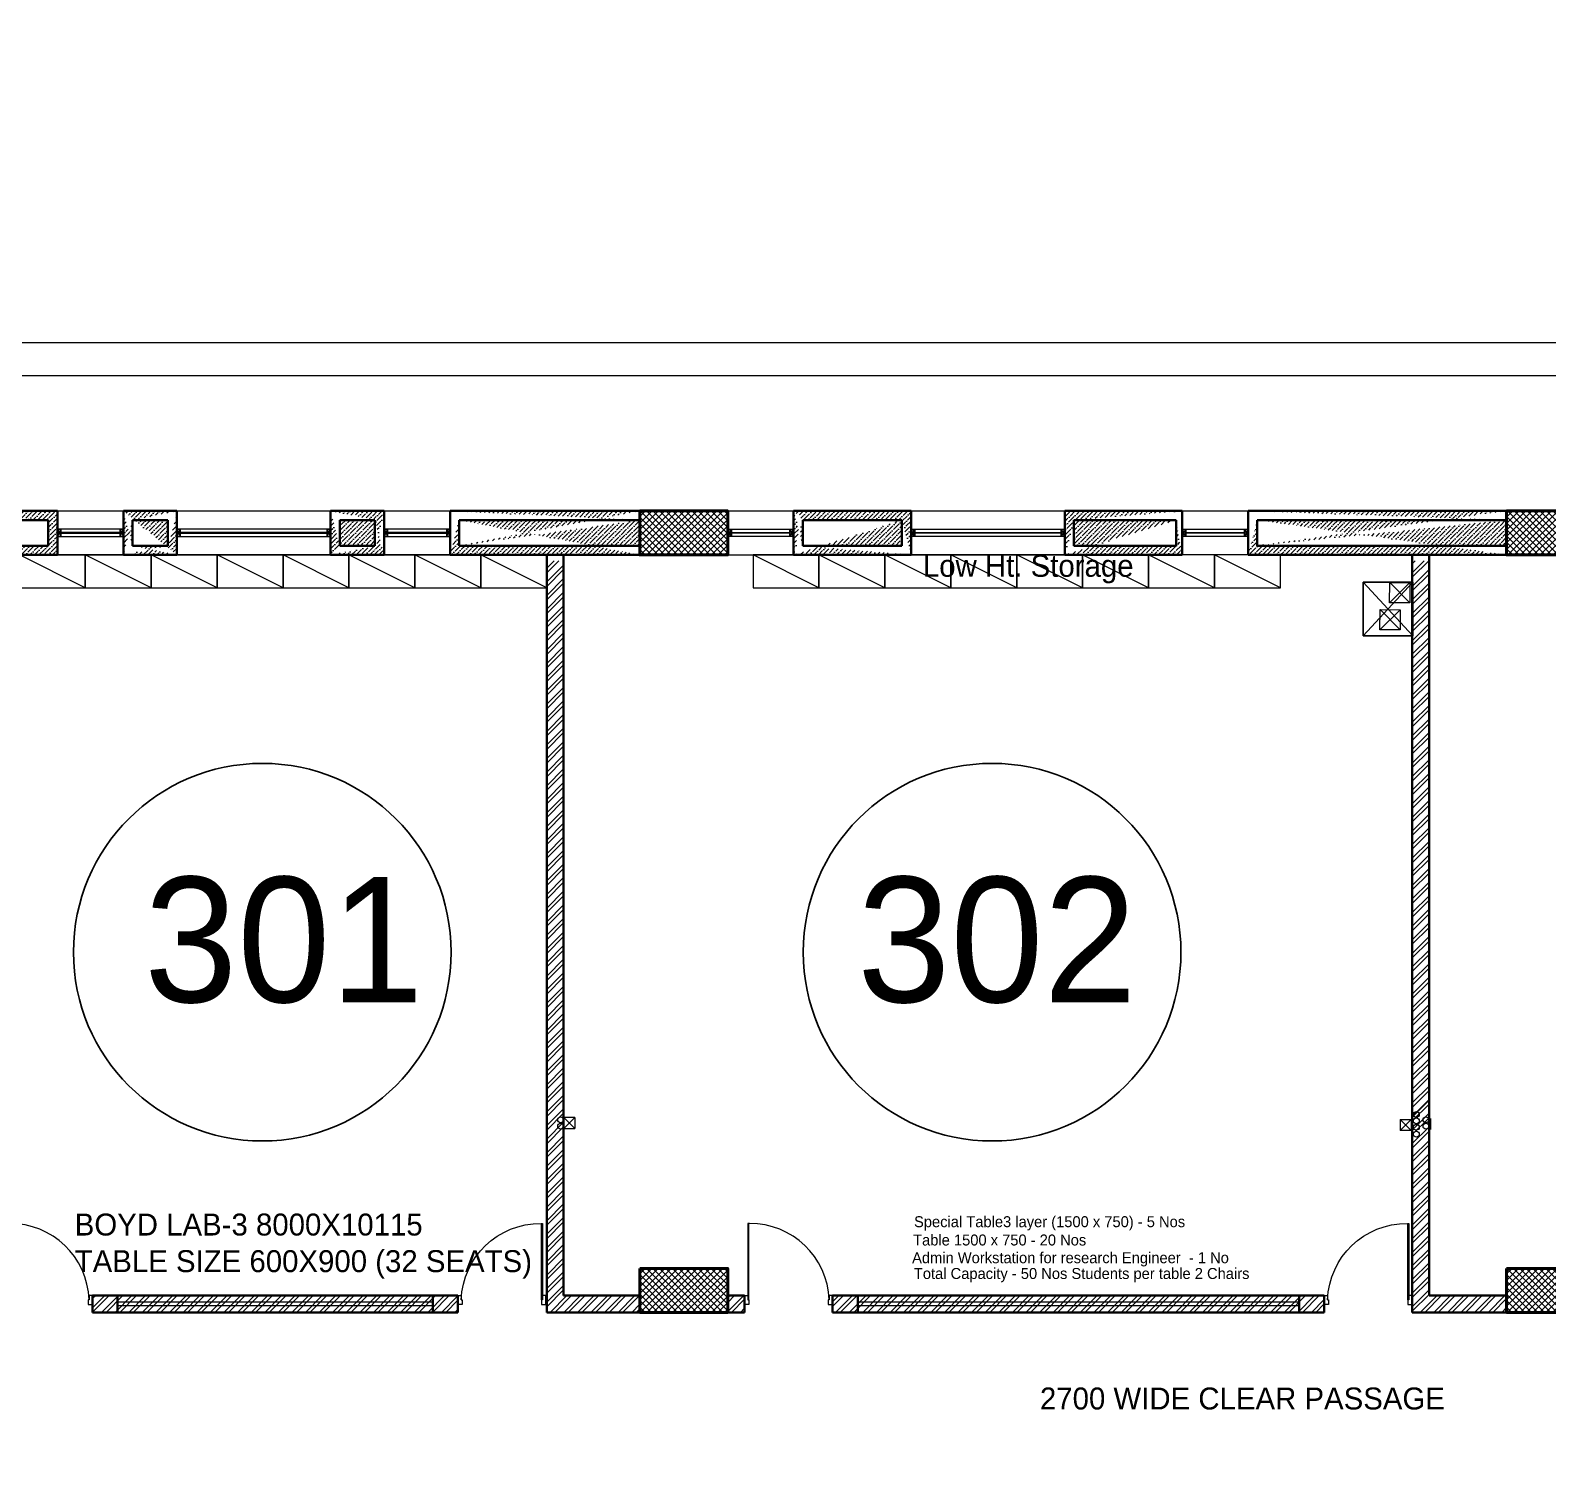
# Model space of a CAD drawing. Header units: millimetres. Extents: x 8275 to 147087, y -297470 to -191881.
# Drawn here: x 97615 to 118333, y -277664 to -257857 of the extents above; entities that cross this region are included whole.
import ezdxf

# ---------------------------------------------------------------- set-up
doc = ezdxf.new("R2010")
doc.units = ezdxf.units.MM
doc.header["$LTSCALE"] = 250
doc.header["$MEASUREMENT"] = 0
for name, color, linetype, lineweight in [('25MM COND', 5, 'Continuous', 18), ('col', 6, 'Continuous', 40), ('door', 35, 'Continuous', 13), ('ele', 51, 'Continuous', 18), ('furniture', 5, 'Continuous', 15), ('hatch', 9, 'Continuous', 0), ('text', 7, 'Continuous', 9), ('wall', 1, 'Continuous', 30), ('win', 4, 'Continuous', 20)]:
    doc.layers.add(name, color=color, linetype=linetype, lineweight=lineweight)
doc.layers.add('DATA', color=6, linetype='Continuous')
doc.layers.add('FUR', color=140, linetype='Continuous')
doc.styles.get("Standard").update_dxf_attribs({"font": 'GOTHIC.TTF', "height": 100})
pattern_1 = [(45, (-6686.724433918018, -319015.2778811397), (-92.80776503073436, 92.80776503073437), []), (45, (-6624.852590668015, -319015.2778811397), (-92.80776503073436, 92.80776503073437), [])]
pattern_2 = [(45, (-6686.724433918018, -319015.2778811397), (23.20194125768359, 85.07378461150648), [109.375, -21.875, 0, -21.875])]

# ---------------------------------------------------------------- blocks, each defined once
blk = doc.blocks.new('A$C75BC0A19')
at = {"layer": 'hatch'}
h = blk.add_hatch(dxfattribs=at)
h.set_pattern_fill('ANSI37', color=256, scale=500)
h.set_pattern_definition([(45, (-0.0003798436373472214, -0.05359116391628049), (-44.19417382415921, 44.19417382415922), []), (135, (-0.0003798436373472214, -0.05359116391628049), (-44.19417382415922, -44.19417382415921), [])])
h.paths.add_polyline_path([(-32609.1500739227, 30961.17207247243), (-31409.15007392364, 30961.1720724722), (-31409.15007392457, 30361.22360375887), (-32609.1500739255, 30361.22360375957)])
h = blk.add_hatch(dxfattribs=at)
h.set_pattern_fill('ANSI37', color=256, scale=500)
h.set_pattern_definition([(45, (0.0001438618637621403, 2.012257399881491), (-44.19417382415921, 44.19417382415922), []), (135, (0.0001438618637621403, 2.012257399881491), (-44.19417382415922, -44.19417382415921), [])])
h.paths.add_polyline_path([(-20772.79408981232, 30961.17207347383), (-19572.79408981325, 30961.17207347359), (-19572.79408981418, 30361.22360476027), (-20772.79408981511, 30361.22360476097)])
h = blk.add_hatch(dxfattribs=at)
h.set_pattern_fill('ANSI37', color=256, scale=500, angle=-90.00000000000001)
h.set_pattern_definition([(315, (31774.1951388116, 3863143.339404203), (44.19417382415923, 44.19417382415921), []), (44.99999999999999, (31774.1951388116, 3863143.339404203), (-44.19417382415921, 44.19417382415923), [])])
h.paths.add_polyline_path([(-32609.10489341337, 20616.27177985827), (-32609.10489341337, 20016.27177985827), (-31409.10489341337, 20016.27177985827), (-31409.10489341337, 20616.27177985827)])
h = blk.add_hatch(dxfattribs=at)
h.set_pattern_fill('ANSI37', color=256, scale=500, angle=-90.00000000000001)
h.set_pattern_definition([(315, (43610.56482530152, 3863143.291576223), (44.19417382415923, 44.19417382415921), []), (44.99999999999999, (43610.56482530152, 3863143.291576223), (-44.19417382415921, 44.19417382415923), [])])
h.paths.add_polyline_path([(-20772.73520692345, 20616.2239518791), (-20772.73520692345, 20016.2239518791), (-19572.73520692345, 20016.2239518791), (-19572.73520692345, 20616.2239518791)])
at = {"layer": 'col'}
for points, elevation in [([(-32609.1500739227, 30961.17207247243), (-31409.15007392364, 30961.1720724722), (-31409.15007392457, 30361.22360375887), (-32609.1500739255, 30361.22360375957)], 16013.17751590992), ([(-20772.79408981232, 30961.17207347383), (-19572.79408981325, 30961.17207347359), (-19572.79408981418, 30361.22360476027), (-20772.79408981511, 30361.22360476097)], 16013.17751590992), ([(-32609.10489341337, 20616.27177985827), (-32609.10489341337, 20016.27177985827), (-31409.10489341337, 20016.27177985827), (-31409.10489341337, 20616.27177985827)], -27265.21559390504), ([(-20772.73520692345, 20616.2239518791), (-20772.73520692345, 20016.2239518791), (-19572.73520692345, 20016.2239518791), (-19572.73520692345, 20616.2239518791)], 16013.17751590992)]:
    blk.add_lwpolyline(points, close=True, dxfattribs=dict(at, elevation=elevation))
blk = doc.blocks.new('D1-1000')
for p, q in [((-950.7042253683321, 1.164153e-10), (-1000.000000011641, 1.164153e-10)), ((-1000.000000011641, 1.164153e-10), (-1000.000000012107, -102.0000000030268)), ((-950.7042253678663, -52.70422535983379), (-950.7042253683321, 1.164153e-10)), ((-49.2957746433094, 0), (0, 0)), ((-49.29577464377508, -52.7042253599502), (-49.2957746433094, 0)), ((0, 0), (4.656613e-10, -102.0000000031432)), ((-1000.000000011176, -102.0000000030268), (-962.5352112823165, -102.0000000030268)), ((-962.5352112823165, -52.70422535983379), (-950.7042253678663, -52.70422535983379)), ((-962.5352112823165, -102.0000000030268), (-962.5352112823165, -52.70422535983379)), ((-50.59670324577019, -52.7042253599502), (-50.59670324577019, -923.204246989684)), ((-37.46478872932494, -52.7042253599502), (-49.29577464377508, -52.7042253599502)), ((-37.46478872885929, -923.204246989684), (-37.46478872885929, -52.7042253599502)), ((-37.46478872932494, -102.0000000031432), (-37.46478872932494, -52.7042253599502)), ((-4.656613e-10, -102.0000000031432), (-37.46478872932494, -102.0000000031432)), ((-54.97400808287784, -923.204246989684), (-37.46478872885929, -923.204246989684))]:
    blk.add_line(p, q)
blk.add_ellipse((-39.72230880195275, 2.195898896548897), major_axis=(646.3662074578173, 674.7231903816781), ratio=0.9774352853459952, start_param=2.382767455577225, end_param=3.900417879911388)
blk = doc.blocks.new('storage')
at = {"layer": 'furniture', "linetype": 'ByBlock', "ltscale": 100}
blk.add_line((0, 450), (900, 0), dxfattribs=at)
blk.add_lwpolyline([(0, 0), (900, 0), (900, 450), (0, 450)], close=True, dxfattribs=at)
blk = doc.blocks.new('DATA RACK')
for p, q in [((-0.0038596820086241, 364.5060573427181), (-679.6404370907693, 364.5009588973771)), ((-679.6404370907693, 364.5009588973771), (0.0038596820086241, -364.5060573426017)), ((-679.6404370907693, 364.5009588973771), (-679.632717726752, -364.5111557879426)), ((-0.0038596820086241, 364.5060573427181), (-679.632717726752, -364.5111557879426)), ((0.0038596820086241, -364.5060573426017), (-0.0038596820086241, 364.5060573427181)), ((-679.632717726752, -364.5111557879426), (0.0038596820086241, -364.5060573426017))]:
    blk.add_line(p, q)
blk = doc.blocks.new('2J 275')
at = {"layer": '25MM COND', "color": 104, "ltscale": 100}
for p, q in [((-143.2529049862642, -131.4956471256737), (-131.4956471256446, 143.2529049862933)), ((143.2529049862642, 131.4956471256446), (-143.2529049862642, -131.4956471256737)), ((-131.4956471256446, 143.2529049862933), (143.2529049862642, 131.4956471256446)), ((-131.4956471256446, 143.2529049862933), (131.4956471256446, -143.2529049862933)), ((143.2529049862642, 131.4956471256446), (131.4956471256446, -143.2529049862933)), ((131.4956471256446, -143.2529049862933), (-143.2529049862642, -131.4956471256737))]:
    blk.add_line(p, q, dxfattribs=at)

msp = doc.modelspace()

# ---------------------------------------------------------------- hatches: boundary and pattern name
at = {"layer": 'hatch'}
h = msp.add_hatch(dxfattribs=at)
h.set_pattern_fill('ANSI36', color=256, scale=350, style=0)
h.set_pattern_definition(pattern_2)
h.paths.add_polyline_path([(96885.04750303272, -264895.9838383121), (96885.05124646146, -265020.2665958094), (97985.38783733454, -265020.9682014635), (97985.3813183317, -264421.00586929), (96885.03598608775, -264421.0252715679), (96885.03975100629, -264546.0215064224), (97860.38131833356, -264546.00586929), (97860.38783733454, -264895.9682014644)])
h = msp.add_hatch(dxfattribs=at)
h.set_pattern_fill('ANSI36', color=256, scale=350, style=0)
h.set_pattern_definition(pattern_2)
edge = h.paths.add_edge_path()
edge.add_line((99490.43073690962, -264545.7123385227), (99490.43073690962, -264896.8605157407))
edge.add_line((99615.43073690962, -264420.6377684092), (99615.43026793608, -265020.6487241738))
edge.add_line((99010.452399889, -264895.6921662368), (99010.45277909655, -264545.7436975312))
edge.add_line((98885.44801735273, -265020.6921664976), (98885.45277909655, -264420.7436975312))
edge.add_line((99010.44755144976, -264895.6921665536), (99490.42550926283, -264895.6608075451))
edge.add_line((98885.44801735319, -265020.6921664976), (99615.42597516626, -265020.6487244293))
edge.add_line((99010.45277909655, -264545.7436975312), (99490.43073690962, -264545.7123385227))
edge.add_line((98885.45277909655, -264420.7436975312), (99615.43073690962, -264420.7002554628))
h = msp.add_hatch(dxfattribs=at)
h.set_pattern_fill('ANSI36', color=256, scale=350, style=0)
h.set_pattern_definition(pattern_2)
edge = h.paths.add_edge_path()
edge.add_line((101840.4307369096, -264545.5588029934), (101840.4303577021, -264895.507271699))
edge.add_line((101715.4307369096, -264420.5752813556), (101715.4307369096, -265020.5237500613))
edge.add_line((101840.4303577021, -264895.507271699), (102320.4083155151, -264895.4880222049))
edge.add_line((101715.4307369096, -265020.5237500613), (102445.4083155151, -265020.488022204))
edge.add_line((101840.4307369096, -264545.5588029934), (102320.4086947227, -264545.5274439849))
edge.add_line((101715.4307369096, -264420.5752813556), (102445.4086947227, -264420.5318392873))
edge.add_line((102320.4086947227, -264975.5018857323), (102320.4086947227, -264545.5395534993))
edge.add_line((102445.4039325197, -265020.4803082538), (102445.4086947208, -264420.5395534992))
h = msp.add_hatch(dxfattribs=at)
h.set_pattern_fill('ANSI36', color=256, scale=350, style=0)
h.set_pattern_definition(pattern_2)
edge = h.paths.add_edge_path()
edge.add_line((105936.9197198115, -264895.2967547252), (105936.9200990209, -265020.2982946468))
edge.add_line((105936.9200990209, -264420.3498259412), (105936.9200990191, -264545.3482860196))
edge.add_line((103470.5262386445, -264895.2705676066), (103470.526617852, -264545.3220989009))
edge.add_line((103345.526617852, -265020.2844311338), (103345.526617852, -264420.3220989007))
edge.add_line((103470.526617852, -264895.2645576843), (105936.9197198115, -264895.2967547253))
edge.add_line((103345.5266178516, -265020.2705676064), (105936.9200990209, -265020.2982946468))
edge.add_line((103470.526617852, -264545.322098901), (105936.9200990191, -264545.3482860196))
edge.add_line((103345.5266178539, -264420.3007992361), (105936.9200990209, -264420.3498259412))
h = msp.add_hatch(dxfattribs=at)
h.set_pattern_fill('ANSI36', color=256, scale=350, style=0)
h.set_pattern_definition(pattern_2)
edge = h.paths.add_edge_path()
edge.add_line((109515.5214142697, -264895.280878822), (109515.5213477653, -264545.2279472832))
edge.add_line((109640.5213477653, -265020.2841491502), (109640.5213477653, -264420.2312176115))
edge.add_line((109515.5214142697, -264895.280878822), (108162.2602422694, -264895.2797538476))
edge.add_line((109640.5213477663, -265020.2841491501), (108037.2602422694, -265020.28414915))
edge.add_line((109515.5213477653, -264545.2279472833), (108162.2602422694, -264545.2268223089))
edge.add_line((109640.5213477653, -264420.2312176114), (108037.2602422694, -264420.2312176113))
edge.add_line((108162.2602422694, -264895.2918633622), (108162.2602422694, -264545.2389318235))
edge.add_line((108037.2602422694, -265020.2918633613), (108037.2602422731, -264420.2389318235))
h = msp.add_hatch(dxfattribs=at)
h.set_pattern_fill('ANSI36', color=256, scale=350, style=0)
h.set_pattern_definition(pattern_2)
edge = h.paths.add_edge_path()
edge.add_line((111865.521414422, -264895.2829882706), (111865.5213477653, -264545.2300567318))
edge.add_line((111740.5213477658, -265020.2841491503), (111740.5213477653, -264420.2312176116))
edge.add_line((113258.7825199184, -264895.2841491505), (113258.7824532613, -264545.2312176117))
edge.add_line((113343.7824532613, -265020.2841491505), (113343.7824532613, -264420.2312176118))
edge.add_line((113258.7825199184, -264895.2841491505), (111865.521414422, -264895.2829882706))
edge.add_line((113343.7824532613, -265020.2841491505), (111740.5213477663, -265020.2841491504))
edge.add_line((113258.7824532613, -264545.2312176117), (111865.5213477653, -264545.2300567318))
edge.add_line((113343.7824532613, -264420.2312176117), (111740.5213477653, -264420.2312176116))
h = msp.add_hatch(dxfattribs=at)
h.set_pattern_fill('ANSI36', color=256, scale=350, style=0)
h.set_pattern_definition(pattern_2)
edge = h.paths.add_edge_path()
edge.add_line((117773.2938384283, -264895.3229021284), (117773.2897855146, -265100.320154383))
edge.add_line((117773.2897855164, -264420.3498259393), (117773.289785516, -264545.2699703844))
edge.add_line((114368.8520882512, -264895.1504282589), (114368.852088253, -264545.0974967204))
edge.add_line((114243.855935351, -265020.1504284434), (114243.852088253, -264420.0974967204))
edge.add_line((114368.8561411644, -264895.1504284642), (117773.2938384279, -264895.3229021284))
edge.add_line((114243.8520882549, -265020.1504282585), (117773.2897855146, -265020.320154383))
edge.add_line((114368.8520882512, -264545.0974967202), (117773.2897855164, -264545.2699703844))
edge.add_line((114243.8520882512, -264420.0974967202), (117773.2897855164, -264420.3498259393))
h = msp.add_hatch(dxfattribs=at)
h.set_pattern_fill('ANSI32', color=256, scale=350, style=0)
h.set_pattern_definition(pattern_1)
h.paths.add_polyline_path([(105936.9649003255, -275365.2501185482), (105936.9649003255, -275135.2979465275), (104895.3645775742, -275135.2979465275), (104895.5232055453, -265100.2994847399), (104665.5232055555, -265100.2971045681), (104665.36457755, -275135.2979465275), (104665.366637669, -275135.3015822488), (104665.3588815699, -275365.3051731614), (106161.9699463504, -275365.2997913657), (106161.9699463504, -275365.2501185482)])
h = msp.add_hatch(dxfattribs=at)
h.set_pattern_fill('ANSI32', color=256, scale=350, style=0)
h.set_pattern_definition(pattern_1)
h.paths.add_polyline_path([(117773.3345868154, -275365.2979465274), (117773.3345868159, -275135.2979465266), (116713.6621805704, -275135.2979465266), (116713.6621805718, -265100.298294654), (116483.6621805704, -265100.298294654), (116483.6621805686, -275135.2979465266), (116483.6660585557, -275135.2979465266), (116483.6583025823, -275365.2979465266)])
h = msp.add_hatch(dxfattribs=at)
h.set_pattern_fill('ANSI32', color=256, scale=350, style=0)
h.set_pattern_definition(pattern_1)
h.paths.add_polyline_path([(103454.5175713906, -275135.3014107539), (98465.44288205495, -275135.2979465284), (98465.45063835708, -275365.3075746408), (103454.5098152542, -275365.3062151928)])
h = msp.add_hatch(dxfattribs=at)
h.set_pattern_fill('ANSI32', color=256, scale=350, style=0)
h.set_pattern_definition(pattern_1)
h.paths.add_polyline_path([(107366.9649003237, -275135.3033607424), (107136.9649003255, -275135.3033607424), (107136.9649003255, -275365.3033607424), (107366.972656297, -275365.3033607424)])
h = msp.add_hatch(dxfattribs=at)
h.set_pattern_fill('ANSI32', color=256, scale=350, style=0)
h.set_pattern_definition(pattern_1)
h.paths.add_polyline_path([(108566.9649003255, -275135.297982962), (108566.9649003255, -275365.2979465247), (115144.6878543193, -275365.2979465256), (115283.6582626263, -275365.3529741064), (115283.6588231027, -275296.0648381334), (115283.6596017182, -275199.8093935155), (115283.6601235466, -275135.2990706669)])

# ---------------------------------------------------------------- linework, layer by layer
at = {"layer": '25MM COND', "color": 1}
for p, q in [((105049.6135540889, -272703.0855779297, -11300.63784765286), (104899.6135540889, -272703.0855779297, -11300.63784765286)), ((104899.6135540889, -272703.0855779297, -11300.63784765286), (105049.6135540889, -272853.0855779297, -11300.63784765286)), ((105049.6135540889, -272703.0855779297, -11300.63784765286), (104899.6135540889, -272853.0855779297, -11300.63784765286)), ((105049.6135540889, -272703.0855779297, -11300.63784765286), (105049.6135540889, -272853.0855779297, -11300.63784765286)), ((116319.8019896606, -272732.3955440066, -11300.6378476528), (116469.8019896606, -272732.3955440066, -11300.6378476528)), ((116319.8019896606, -272732.3955440066, -11300.6378476528), (116319.8019896606, -272882.3955440066, -11300.6378476528)), ((116469.8019896606, -272732.3955440066, -11300.6378476528), (116319.8019896606, -272882.3955440066, -11300.6378476528)), ((116319.8019896606, -272732.3955440066, -11300.6378476528), (116469.8019896606, -272882.3955440066, -11300.6378476528)), ((116319.8019896606, -272757.3955440066, -11300.6378476528), (116319.8019896606, -272857.3955440066, -11300.6378476528)), ((116469.8019896606, -272732.3955440066, -11300.6378476528), (116469.8019896606, -272882.3955440066, -11300.6378476528)), ((116734.8332871451, -272716.5625277024, -11300.63784765286), (116734.8332871451, -272866.5625277024, -11300.63784765286)), ((104899.6135540889, -272853.0855779297, -11300.63784765286), (105049.6135540889, -272853.0855779297, -11300.63784765286)), ((116469.8019896606, -272882.3955440066, -11300.6378476528), (116319.8019896606, -272882.3955440066, -11300.6378476528))]:
    msp.add_line(p, q, dxfattribs=at)
at = {"layer": '25MM COND'}
for p, q in [((105049.6135540889, -272728.0855779297, -11300.63784765286), (105049.6135540889, -272828.0855779297, -11300.63784765286)), ((104895.3645775742, -272853.0855779297, -11300.63784765286), (104895.3645775742, -275135.2979465275, -11300.6378476528))]:
    msp.add_line(p, q, dxfattribs=at)
at = {"layer": '25MM COND', "color": 6}
for centre in [(116540.3347997832, -272663.421111971, -11300.6378476528), (104856.4536504624, -272735.7712766835, -11300.6378476528), (116540.3347997832, -272750.7700822575, -11300.6378476528), (116672.3414938584, -272736.1059497529, -11300.6378476528)]:
    msp.add_circle(centre, 40, dxfattribs=at)
at = {"layer": '25MM COND', "color": 104}
for centre in [(104856.4536504624, -272823.1194165462, -11300.6378476528), (116540.3347997832, -272838.1182221202, -11300.6378476528), (116672.3414938584, -272823.4540896156, -11300.6378476528), (116540.3347997832, -272932.746688476, -11300.6378476528)]:
    msp.add_circle(centre, 40, dxfattribs=at)
at = {"layer": 'ele'}
for p, q in [((97985.3813183317, -264421.00586929, -11300.6378476528), (98885.49686347041, -264421.0697682305, -11300.6378476528)), ((99615.43073690962, -264420.7002554628, -11300.6378476528), (101715.4307369096, -264420.5752813556, -11300.6378476528)), ((102445.4086947208, -264420.343398581, -11300.6378476528), (103345.526617852, -264420.3220989007, -11300.6378476528)), ((107136.9200990191, -264420.2983120354, -11300.6378476528), (108037.2602422694, -264420.2312176113, -11300.6378476528)), ((109640.5213477653, -264420.2312176117, -11300.6378476528), (111740.5213477653, -264420.2312176117, -11300.6378476528)), ((113343.7824532613, -264420.2312176117, -11300.6378476528), (114243.8520882539, -264420.1858907979, -11300.6378476528)), ((97985.38131833356, -265020.9682015221, -11300.6378476528), (98885.452399889, -265020.6921662368, -11300.6378476528)), ((99615.43035770208, -265020.6487241685, -11300.6378476528), (101715.4303576229, -265020.6500515089, -11300.6378476528)), ((102445.4083155151, -265020.488022204, -11300.6378476528), (103345.526238644, -265020.2515943101, -11300.6378476528)), ((107136.9197198143, -265020.2982946475, -11300.6378476528), (108037.2602422694, -265020.2982946531, -11300.6378476528)), ((109640.5213477663, -265020.2841491501, -11300.6378476528), (111740.5213477658, -265020.2841491503, -11300.6378476528)), ((114243.852088253, -265020.1504282592, -11300.6378476528), (113343.7824532618, -265020.1504282592, -11300.6378476528)), ((103109.5145362574, -275225.3011846557, -11300.6378476528), (98807.33050721698, -275225.2983652125, -11300.6378476528)), ((103109.5128500024, -275275.306322451, -11300.6378476528), (98807.33219361305, -275275.3076599694, -11300.6378476528)), ((114938.659395528, -275225.2980953261, -11300.6378476528), (108911.9676852031, -275225.3006946493, -11300.6378476528)), ((114938.6589910747, -275275.2980953245, -11300.6378476528), (108911.9680896555, -275275.3006946481, -11300.6378476528))]:
    msp.add_line(p, q, dxfattribs=at)
at = {"layer": 'FUR', "linetype": 'ByBlock', "ltscale": 100}
for centre in [(100782.8059472485, -270446.6619478163, 122661.2263082968), (110747.2937027548, -270446.6619478163, 122661.2263082968)]:
    msp.add_circle(centre, 2578.425584394703, dxfattribs=at)
at = {"layer": 'hatch'}
msp.add_line((116492.1244288142, -272689.7207121007, -11300.6378476528), (116722.124428816, -272459.720712099, -11300.6378476528), dxfattribs=at)
at = {"layer": 'text', "linetype": 'ByBlock', "ltscale": 100, "elevation": -15927.22569249856}
for points in [[(8274.661579479929, -227228.6701686436), (143047.4073980691, -227228.6701686436), (143047.4073980691, -262576.5879157615), (8274.661579479929, -262576.5879157615)], [(8274.661578839645, -262122.2077275209), (143047.4073974288, -262122.2077275209), (143047.4073974288, -297470.1254746387), (8274.661578839645, -297470.1254746387)]]:
    msp.add_lwpolyline(points, close=True, dxfattribs=at)
at = {"layer": 'wall'}
for p, q in [((97985.3813183317, -264421.00586929, -11300.6378476528), (96885.03730653925, -264421.025271556, -11300.6378476528)), ((97860.38131833356, -264546.00586929, -11300.6378476528), (96885.04107145779, -264546.0215064106, -11300.6378476528)), ((97860.38131833356, -264895.968201523, -11300.6378476528), (97860.38131833356, -264546.00586929, -11300.6378476528)), ((97985.38131833356, -265020.9682015221, -11300.6378476528), (97985.3813183317, -264421.00586929, -11300.6378476528)), ((98885.452399889, -265020.6921662368, -11300.6378476528), (98885.45277909655, -264420.7436975312, -11300.6378476528)), ((98885.45277909655, -264420.7436975312, -11300.6378476528), (99615.43073690962, -264420.7002554628, -11300.6378476528)), ((99010.452399889, -264895.6921662368, -11300.6378476528), (99010.45277909655, -264545.7436975312, -11300.6378476528)), ((99010.45277909655, -264545.7436975312, -11300.6378476528), (99490.43073690962, -264545.7123385227, -11300.6378476528)), ((99490.43073690962, -264545.7123385227, -11300.6378476528), (99490.43035770208, -264895.6608072284, -11300.6378476528)), ((99615.43073690962, -264420.6377684092, -11300.6378476528), (99615.43035770208, -265020.6487241685, -11300.6378476528)), ((101715.4307369096, -264420.5752813556, -11300.6378476528), (101715.4303577021, -265020.5237500613, -11300.6378476528)), ((101715.4307369096, -264420.5752813556, -11300.6378476528), (102445.4086947227, -264420.5318392873, -11300.6378476528)), ((101840.4307369096, -264545.5588029934, -11300.6378476528), (101840.4303577021, -264895.507271699, -11300.6378476528)), ((101840.4307369096, -264545.5588029934, -11300.6378476528), (102320.4086947227, -264545.5274439849, -11300.6378476528)), ((102320.4083155151, -264895.4880222049, -11300.6378476528), (102320.4086947227, -264545.5395534993, -11300.6378476528)), ((102445.4083155151, -265020.488022204, -11300.6378476528), (102445.4086947208, -264420.5395534993, -11300.6378476528)), ((103345.5262386445, -265020.2705676064, -11300.6378476528), (103345.526617852, -264420.3220989007, -11300.6378476528)), ((103345.5266178539, -264420.3007992361, -11300.6378476528), (105936.9200990209, -264420.3498259412, -11300.6378476528)), ((103470.5262386445, -264895.2705676066, -11300.6378476528), (103470.526617852, -264545.322098901, -11300.6378476528)), ((103470.526617852, -264545.322098901, -11300.6378476528), (105936.9200990191, -264545.3482860196, -11300.6378476528)), ((109640.5213477653, -264420.2312176114, -11300.6378476528), (108037.2602422694, -264420.2312176113, -11300.6378476528)), ((108037.2602422694, -265020.2918633613, -11300.6378476528), (108037.2602422731, -264420.2389318235, -11300.6378476528)), ((109515.5213477653, -264545.2279472833, -11300.6378476528), (108162.2602422694, -264545.2268223089, -11300.6378476528)), ((108162.2602422694, -264895.2918633622, -11300.6378476528), (108162.2602422694, -264545.2389318235, -11300.6378476528)), ((109515.5213477653, -264895.280878822, -11300.6378476528), (109515.5213477653, -264545.2279472833, -11300.6378476528)), ((109640.5213477653, -265020.2841491502, -11300.6378476528), (109640.5213477653, -264420.2312176114, -11300.6378476528)), ((113343.7824532613, -264420.2312176117, -11300.6378476528), (111740.5213477653, -264420.2312176116, -11300.6378476528)), ((111740.5213477653, -265020.2841491502, -11300.6378476528), (111740.5213477653, -264420.2312176116, -11300.6378476528)), ((113258.7824532613, -264545.2312176117, -11300.6378476528), (111865.5213477653, -264545.2300567318, -11300.6378476528)), ((111865.5213477653, -264895.2829882706, -11300.6378476528), (111865.5213477653, -264545.2300567318, -11300.6378476528)), ((113258.7824532613, -264895.2841491505, -11300.6378476528), (113258.7824532613, -264545.2312176117, -11300.6378476528)), ((113343.7824532613, -265020.2841491505, -11300.6378476528), (113343.7824532613, -264420.2312176117, -11300.6378476528)), ((114243.8520882512, -264420.0974967202, -11300.6378476528), (117773.2897855164, -264420.3498259393, -11300.6378476528)), ((114243.852088253, -265020.1504282592, -11300.6378476528), (114243.852088253, -264420.0974967204, -11300.6378476528)), ((114368.8520882512, -264545.0974967202, -11300.6378476528), (117773.2897855164, -264545.2699703844, -11300.6378476528)), ((114368.852088253, -264895.1504282592, -11300.6378476528), (114368.852088253, -264545.0974967204, -11300.6378476528)), ((97860.38131833356, -264895.968201523, -11300.6378476528), (96885.0540220337, -264895.9838382535, -11300.6378476528)), ((99010.452399889, -264895.6921662368, -11300.6378476528), (99490.43035770208, -264895.6608072284, -11300.6378476528)), ((101840.4303577021, -264895.507271699, -11300.6378476528), (102320.408315517, -264895.4759126906, -11300.6378476528)), ((103470.5262386445, -264895.2506941569, -11300.6378476528), (105936.9197198115, -264895.2967547252, -11300.6378476528)), ((109515.5213477653, -264895.280878822, -11300.6378476528), (108162.2602422694, -264895.2797538476, -11300.6378476528)), ((113258.7824532613, -264895.2841491505, -11300.6378476528), (111865.5213477653, -264895.2829882706, -11300.6378476528)), ((114368.8520882512, -264895.1504282589, -11300.6378476528), (117773.2897855146, -264895.3229019231, -11300.6378476528)), ((97985.38131833356, -265020.9682015221, -11300.6378476528), (96885.05776546244, -265020.2665957508, -11300.6378476528)), ((98885.452399889, -265020.6921662368, -11300.6378476528), (99615.43035770208, -265020.6487241685, -11300.6378476528)), ((101715.4303577021, -265020.5237500613, -11300.6378476528), (102445.4083155151, -265020.480307993, -11300.6378476528)), ((103345.526238644, -265020.2515943101, -11300.6378476528), (105936.9197198134, -265020.2982946468, -11300.6378476528)), ((104665.3609418082, -275365.3013048435, -11300.6378476528), (104665.5228263466, -265020.2004962707, -11300.6378476528)), ((104895.3645775742, -275135.2979465275, -11300.6378476528), (104895.5228263387, -265020.2028764424, -11300.6378476528)), ((109640.5213477663, -265020.2841491501, -11300.6378476528), (108037.2602422694, -265020.28414915, -11300.6378476528)), ((113343.7824532613, -265020.2841491505, -11300.6378476528), (111740.5213477658, -265020.2841491503, -11300.6378476528)), ((114243.8520882549, -265020.1504282585, -11300.6378476528), (117773.2897855146, -265020.320154383, -11300.6378476528)), ((116483.662180569, -275365.2979465266, -11300.6378476528), (116483.6621805709, -265020.2987498923, -11300.6378476528)), ((116713.6621805704, -275135.2979465275, -11300.6378476528), (116713.6621805723, -265020.2987498923, -11300.6378476528)), ((103454.5175713906, -275135.3014107539, -11300.6378476528), (98462.32747206418, -275135.2981391142, -11300.6378476528)), ((98462.33522836817, -275365.3077672266, -11300.6378476528), (98462.32747206604, -275135.2981391142, -11300.6378476528)), ((98807.33522817213, -275365.2961332604, -11300.6378476528), (98807.32747187, -275135.286505148, -11300.6378476528)), ((103109.5098154503, -275365.2945812257, -11300.6378476528), (103109.5175715904, -275135.2897767859, -11300.6378476528)), ((103454.5098152542, -275365.3062151928, -11300.6378476528), (103454.5175713943, -275135.301410753, -11300.6378476528)), ((105936.9649003255, -275135.2979465275, -11300.6378476528), (104895.3645775742, -275135.2979465275, -11300.6378476528)), ((107366.9649003218, -275135.3033607424, -11300.6378476528), (107136.9649003255, -275135.3033607424, -11300.6378476528)), ((107366.9684084891, -275135.300843438, -11300.6378476528), (107136.9684084631, -275135.300843438, -11300.6378476528)), ((107366.9726563948, -275365.3062576539, -11300.6378476528), (107366.9649003237, -275135.3033607415, -11300.6378476528)), ((108566.9688176378, -275365.2979465256, -11300.6378476528), (108566.9669571533, -275135.2979465266, -11300.6378476528)), ((115283.6601235582, -275135.2979465266, -11300.6378476528), (108566.968408504, -275135.3008434482, -11300.6378476528)), ((108911.9688176266, -275365.2951557989, -11300.6378476528), (108911.9669571421, -275135.2951557998, -11300.6378476528)), ((114938.6582630831, -275365.2951557989, -11300.6378476528), (114938.6601235676, -275135.2951557998, -11300.6378476528)), ((115283.6582630719, -275365.2979465256, -11300.6378476528), (115283.6601235564, -275135.2979465266, -11300.6378476528)), ((117773.3345868154, -275135.2979465266, -11300.6378476528), (116713.6621805704, -275135.2979465266, -11300.6378476528)), ((103454.5098152505, -275365.3062151938, -11300.6378476528), (98462.33522836817, -275365.3077672266, -11300.6378476528)), ((105927.3497443013, -275365.3000286304, -11300.6378476528), (104665.3609418082, -275365.3013048435, -11300.6378476528)), ((107366.9649003218, -275365.3033607424, -11300.6378476528), (107136.9649003255, -275365.3033607424, -11300.6378476528)), ((115283.6582630719, -275365.2979465256, -11300.6378476528), (108566.9702689867, -275365.3008434463, -11300.6378476528)), ((117773.3345868154, -275365.2979465274, -11300.6378476528), (116483.6621805686, -275365.2979465266, -11300.6378476528))]:
    msp.add_line(p, q, dxfattribs=at)
at = {"layer": 'win'}
for p, q in [((97990.38131833263, -264765.9390082617, -11300.6378476528), (98030.38131833263, -264675.9390082617, -11300.6378476528)), ((97990.38131833263, -264675.9390082617, -11300.6378476528), (98030.38131833263, -264765.9390082617, -11300.6378476528)), ((98835.49648426007, -264670.9174304965, -11300.6378476528), (98035.38131833263, -264670.9099943858, -11300.6378476528)), ((98835.49648426007, -264715.9174304965, -11300.6378476528), (98035.38131833263, -264715.9099943858, -11300.6378476528)), ((98035.38131833263, -264725.9390082617, -11300.6378476528), (98835.49648426007, -264725.9464443721, -11300.6378476528)), ((98035.38131833263, -264770.9390082617, -11300.6378476528), (98835.49648426007, -264770.9464443721, -11300.6378476528)), ((98840.49648426007, -264765.9174304965, -11300.6378476528), (98880.49648426007, -264675.9174304965, -11300.6378476528)), ((98840.49648426007, -264675.9174304965, -11300.6378476528), (98880.49648426007, -264765.9174304965, -11300.6378476528)), ((99620.43035769928, -264765.4911731076, -11300.6378476528), (99660.43035769928, -264675.4911731076, -11300.6378476528)), ((99620.43035769928, -264675.4911731076, -11300.6378476528), (99660.43035769928, -264765.4911731076, -11300.6378476528)), ((101665.4303576993, -264670.430657827, -11300.6378476528), (99665.43035769928, -264670.3381773522, -11300.6378476528)), ((101665.4303576993, -264715.430657827, -11300.6378476528), (99665.43035769928, -264715.3381773522, -11300.6378476528)), ((99665.43035769928, -264725.3671912281, -11300.6378476528), (101665.4303576993, -264725.4596717029, -11300.6378476528)), ((99665.43035769928, -264770.3671912281, -11300.6378476528), (101665.4303576993, -264770.4596717029, -11300.6378476528)), ((101670.4303576993, -264765.430657827, -11300.6378476528), (101710.4303576993, -264675.430657827, -11300.6378476528)), ((101670.4303576993, -264675.430657827, -11300.6378476528), (101710.4303576993, -264765.430657827, -11300.6378476528)), ((102450.4083155124, -264765.3304711431, -11300.6378476528), (102490.4083155124, -264675.3304711431, -11300.6378476528)), ((102450.4083155124, -264675.3304711431, -11300.6378476528), (102490.4083155124, -264765.3304711431, -11300.6378476528)), ((103295.5228252737, -264670.1774753721, -11300.6378476528), (102495.4083155124, -264670.1774753877, -11300.6378476528)), ((103295.5228252737, -264715.1774753721, -11300.6378476528), (102495.4083155124, -264715.1774753877, -11300.6378476528)), ((102495.4083155124, -264725.2064892636, -11300.6378476528), (103295.5228252737, -264725.206489248, -11300.6378476528)), ((102495.4083155124, -264770.2064892636, -11300.6378476528), (103295.5228252737, -264770.206489248, -11300.6378476528)), ((103300.5228252737, -264765.1774753721, -11300.6378476528), (103340.5228252737, -264675.1774753721, -11300.6378476528)), ((103300.5228252737, -264675.1774753721, -11300.6378476528), (103340.5228252737, -264765.1774753721, -11300.6378476528)), ((107181.9235123843, -264765.1620430378, -11300.6378476528), (107141.9235123843, -264675.1620430378, -11300.6378476528)), ((107181.9235123843, -264675.1620430378, -11300.6378476528), (107141.9235123843, -264765.1620430378, -11300.6378476528)), ((107186.9235123843, -264670.1620430378, -11300.6378476528), (107987.2602422666, -264670.16204304, -11300.6378476528)), ((107186.9235123843, -264715.1620430378, -11300.6378476528), (107987.2602422666, -264715.16204304, -11300.6378476528)), ((107987.2602422666, -264725.1910569157, -11300.6378476528), (107186.9235123843, -264725.1910569134, -11300.6378476528)), ((107987.2602422666, -264770.1910569157, -11300.6378476528), (107186.9235123843, -264770.1910569134, -11300.6378476528)), ((108032.2602422666, -264765.1910569157, -11300.6378476528), (107992.2602422666, -264675.1910569157, -11300.6378476528)), ((108032.2602422666, -264675.1910569157, -11300.6378476528), (107992.2602422666, -264765.1910569157, -11300.6378476528)), ((109685.5213477626, -264765.1910569159, -11300.6378476528), (109645.5213477626, -264675.1910569159, -11300.6378476528)), ((109685.5213477626, -264675.1910569159, -11300.6378476528), (109645.5213477626, -264765.1910569159, -11300.6378476528)), ((109690.5213477626, -264670.1910569159, -11300.6378476528), (111690.521347763, -264670.1543288291, -11300.6378476528)), ((109690.5213477626, -264715.1910569159, -11300.6378476528), (111690.521347763, -264715.1543288291, -11300.6378476528)), ((111690.521347763, -264725.1833427048, -11300.6378476528), (109690.5213477626, -264725.2200707915, -11300.6378476528)), ((111690.521347763, -264770.1833427048, -11300.6378476528), (109690.5213477626, -264770.2200707915, -11300.6378476528)), ((111735.521347763, -264765.1833427048, -11300.6378476528), (111695.521347763, -264675.1833427048, -11300.6378476528)), ((111735.521347763, -264675.1833427048, -11300.6378476528), (111695.521347763, -264765.1833427048, -11300.6378476528)), ((113388.7858666247, -264765.0949486141, -11300.6378476528), (113348.7858666247, -264675.0949486141, -11300.6378476528)), ((113388.7858666247, -264675.0949486141, -11300.6378476528), (113348.7858666247, -264765.0949486141, -11300.6378476528)), ((113393.7858666247, -264670.0949486141, -11300.6378476528), (114193.852088253, -264670.0949486141, -11300.6378476528)), ((113393.7858666247, -264715.0949486141, -11300.6378476528), (114193.852088253, -264715.0949486141, -11300.6378476528)), ((114193.852088253, -264725.1239624898, -11300.6378476528), (113393.7858666247, -264725.1239624898, -11300.6378476528)), ((114193.852088253, -264770.1239624898, -11300.6378476528), (113393.7858666247, -264770.1239624898, -11300.6378476528)), ((114238.852088253, -264765.1239624898, -11300.6378476528), (114198.852088253, -264675.1239624898, -11300.6378476528)), ((114238.852088253, -264675.1239624898, -11300.6378476528), (114198.852088253, -264765.1239624898, -11300.6378476528))]:
    msp.add_line(p, q, dxfattribs=at)
at = {"layer": 'win', "elevation": -11300.6378476528}
for points in [[(97985.38131833263, -264670.9390082617), (97985.38131833263, -264770.9390082617), (98035.38131833263, -264770.9390082617), (98035.38131833263, -264670.9390082617)], [(97985.38131833263, -264670.9390082617), (97985.38131833263, -264770.9390082617), (98035.38131833263, -264770.9390082617), (98035.38131833263, -264670.9390082617)], [(97990.38131833263, -264675.9390082617), (97990.38131833263, -264765.9390082617), (98030.38131833263, -264765.9390082617), (98030.38131833263, -264675.9390082617)], [(98835.49648426007, -264670.9174304965), (98835.49648426007, -264770.9174304965), (98885.49648426007, -264770.9174304965), (98885.49648426007, -264670.9174304965)], [(98840.49648426007, -264675.9174304965), (98840.49648426007, -264765.9174304965), (98880.49648426007, -264765.9174304965), (98880.49648426007, -264675.9174304965)], [(99615.43035769928, -264670.4911731076), (99615.43035769928, -264770.4911731076), (99665.43035769928, -264770.4911731076), (99665.43035769928, -264670.4911731076)], [(99620.43035769928, -264675.4911731076), (99620.43035769928, -264765.4911731076), (99660.43035769928, -264765.4911731076), (99660.43035769928, -264675.4911731076)], [(101665.4303576993, -264670.430657827), (101665.4303576993, -264770.430657827), (101715.4303576993, -264770.430657827), (101715.4303576993, -264670.430657827)], [(101670.4303576993, -264675.430657827), (101670.4303576993, -264765.430657827), (101710.4303576993, -264765.430657827), (101710.4303576993, -264675.430657827)], [(102445.4083155124, -264670.3304711431), (102445.4083155124, -264770.3304711431), (102495.4083155124, -264770.3304711431), (102495.4083155124, -264670.3304711431)], [(102450.4083155124, -264675.3304711431), (102450.4083155124, -264765.3304711431), (102490.4083155124, -264765.3304711431), (102490.4083155124, -264675.3304711431)], [(103295.5228252737, -264670.1774753721), (103295.5228252737, -264770.1774753721), (103345.5228252737, -264770.1774753721), (103345.5228252737, -264670.1774753721)], [(103300.5228252737, -264675.1774753721), (103300.5228252737, -264765.1774753721), (103340.5228252737, -264765.1774753721), (103340.5228252737, -264675.1774753721)], [(107186.9235123843, -264670.1620430378), (107186.9235123843, -264770.1620430378), (107136.9235123843, -264770.1620430378), (107136.9235123843, -264670.1620430378)], [(107181.9235123843, -264675.1620430378), (107181.9235123843, -264765.1620430378), (107141.9235123843, -264765.1620430378), (107141.9235123843, -264675.1620430378)], [(108037.2602422666, -264670.1910569157), (108037.2602422666, -264770.1910569157), (107987.2602422666, -264770.1910569157), (107987.2602422666, -264670.1910569157)], [(108032.2602422666, -264675.1910569157), (108032.2602422666, -264765.1910569157), (107992.2602422666, -264765.1910569157), (107992.2602422666, -264675.1910569157)], [(109690.5213477626, -264670.1910569159), (109690.5213477626, -264770.1910569159), (109640.5213477626, -264770.1910569159), (109640.5213477626, -264670.1910569159)], [(109685.5213477626, -264675.1910569159), (109685.5213477626, -264765.1910569159), (109645.5213477626, -264765.1910569159), (109645.5213477626, -264675.1910569159)], [(111740.521347763, -264670.1833427048), (111740.521347763, -264770.1833427048), (111690.521347763, -264770.1833427048), (111690.521347763, -264670.1833427048)], [(111735.521347763, -264675.1833427048), (111735.521347763, -264765.1833427048), (111695.521347763, -264765.1833427048), (111695.521347763, -264675.1833427048)], [(113393.7858666247, -264670.0949486141), (113393.7858666247, -264770.0949486141), (113343.7858666247, -264770.0949486141), (113343.7858666247, -264670.0949486141)], [(113388.7858666247, -264675.0949486141), (113388.7858666247, -264765.0949486141), (113348.7858666247, -264765.0949486141), (113348.7858666247, -264675.0949486141)], [(114243.852088253, -264670.1239624898), (114243.852088253, -264770.1239624898), (114193.852088253, -264770.1239624898), (114193.852088253, -264670.1239624898)], [(114238.852088253, -264675.1239624898), (114238.852088253, -264765.1239624898), (114198.852088253, -264765.1239624898), (114198.852088253, -264675.1239624898)]]:
    msp.add_lwpolyline(points, close=True, dxfattribs=at)

# ---------------------------------------------------------------- block references
at = {"layer": '25MM COND'}
for p, rotation in [((116313.5636051943, -265536.9392784256, -11300.6378476528), 2.274371050600448), ((116181.164079395, -265906.3865755071, -11300.6378476528), 2.274371050600706)]:
    msp.add_blockref('2J 275', p, dxfattribs=dict(at, rotation=rotation))
at = {"layer": 'DATA'}
msp.add_blockref('DATA RACK', (116492.1237746761, -265760.1695568684, -11300.63784765277), dxfattribs=at)
at = {"layer": 'door', "zscale": 1.2}
for p, xscale, yscale, rotation in [((97262.3274650881, -275257.5165472253, -11300.6378476528), 1.2, 1.2, 179.9999999994789), ((104654.5175722479, -275257.7014107577, -11300.6378476528), -1.2, 1.200000000000728, 180), ((107366.9684084887, -275257.7008434418, -11300.6378476528), 1.2, 1.2, 179.9999999994789), ((116483.662180569, -275257.6979465304, -11300.6378476528), -1.2, 1.200000000000728, 180)]:
    msp.add_blockref('D1-1000', p, dxfattribs=dict(at, xscale=xscale, yscale=yscale, rotation=rotation))
at = {"layer": 'furniture', "linetype": 'ByBlock', "rotation": 180}
for p in [(98365.51578489412, -265020.1885862207, -11300.63784765371), (99265.51578489412, -265020.1885862207, -11300.63784765371), (100165.5157848941, -265020.1885862207, -11300.63784765371), (101065.5157848941, -265020.1885862207, -11300.63784765371), (101965.5157848941, -265020.1983160072, -11300.63784765376), (102865.515784894, -265020.1691266479, -11300.63784765378), (103765.515784894, -265020.1691266479, -11300.63784765378), (104665.515784894, -265020.1788564343, -11300.63784765382), (108383.6621805713, -265020.2987498923, -11300.6378476536), (109283.6621805712, -265020.2695605331, -11300.63784765362), (110183.6621805712, -265020.2695605331, -11300.63784765362), (111083.6621805712, -265020.2792903195, -11300.63784765367), (111983.6621805711, -265020.2792903195, -11300.63784765368), (112883.6621805711, -265020.2792903195, -11300.63784765368), (113783.6621805711, -265020.2890201059, -11300.63784765372), (114683.6621805712, -265020.2890201055, -11300.63784765373)]:
    msp.add_blockref('storage', p, dxfattribs=at)
at = {"layer": 'hatch'}
msp.add_blockref('A$C75BC0A19', (138546.0697937389, -295381.5218984064, -11300.6378476528), dxfattribs=at)

# ---------------------------------------------------------------- texts
at = {"layer": 'FUR', "char_height": 1710, "width": 112417.8483513891, "attachment_point": 7, "rotation": 359.97865285940503}
for s, insert in [('\\pi54543;301', (44625.86067190592, -271132.7020348037, -11300.6378476528)), ('\\pi54315;302', (54590.34842741222, -271132.7020348037, -11300.6378476528))]:
    msp.add_mtext(s, dxfattribs=dict(at, insert=insert))
at = {"layer": 'text', "linetype": 'ByBlock', "ltscale": 100, "attachment_point": 1, "rotation": 359.99999993996903}
for s, insert, char_height, width in [('\\pi1628.6;Low Ht. Storage ', (108173.8299514274, -265020.2841491502, -11300.6378476528), 300, 6373.124482708477), ('BOYD LAB-3 8000X10115\\PTABLE SIZE 600X900 (32 SEATS)', (98221.35710150684, -274016.1319352558, -11300.6378476528), 300, 6172.941275312005), ('\\pi700.7;Special Table3 layer (1500 x 750) - 5 Nos ', (108980.7412633939, -274052.2257840537, -11300.6378476528), 150, 5379.714924182238), ('\\pi358.61;Table 1500 x 750 - 20 Nos ', (109310.1127665898, -274302.1842321622, -11300.6378476528), 150, 3186.562241354239), ('  Admin Workstation for research Engineer  - 1 No ', (109543.4097801031, -274544.1502555087, -11300.6378476528), 150, 6300.166800152662), ('\\pi602.94;Total Capacity - 50 Nos Students per table 2 Chairs', (109076.1195885635, -274759.5523843173, -11300.6378476528), 150, 6300.166800152662)]:
    msp.add_mtext(s, dxfattribs=dict(at, insert=insert, char_height=char_height, width=width))
at = {"layer": 'text', "insert": (111400.6895834394, -276391.7523850871, -11300.6378476528), "char_height": 250, "width": 5273.551116314658, "attachment_point": 1}
msp.add_mtext('{\\H1.2x;2700 WIDE CLEAR PASSAGE}', dxfattribs=at)

doc.saveas('drawing.dxf')
